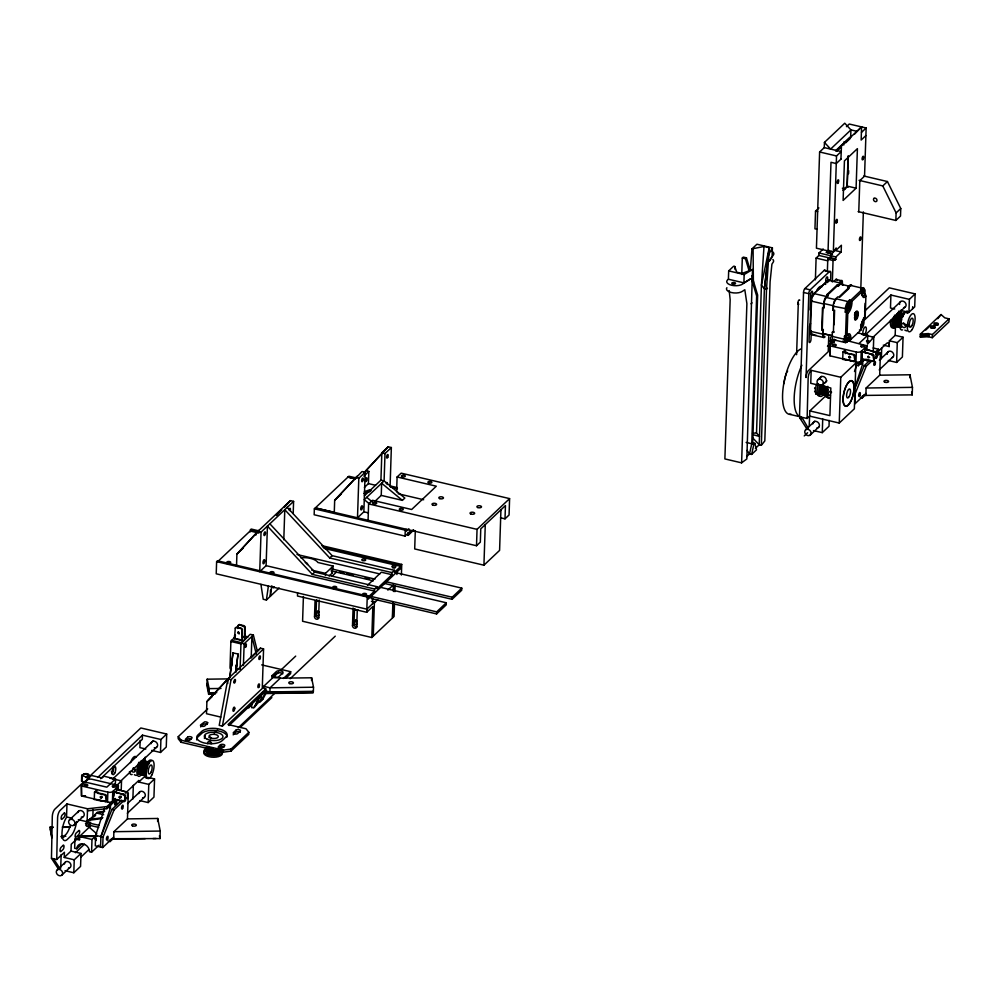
<?xml version="1.0" encoding="UTF-8"?>
<svg xmlns="http://www.w3.org/2000/svg" width="999" height="999" viewBox="0 0 999 999"><rect width="100%" height="100%" fill="white"/><g stroke="black" fill="none" stroke-linecap="round" stroke-linejoin="round"><path stroke-width="1.5" d="M139.398 763.835A2.872 1.036 -76.8 0 1 139.385 763.473L147.215 765.321A2.872 1.036 -76.8 0 0 147.228 765.671M902.309 317.145L896.041 315.047M220.117 751.835L220.192 751.535A3.022 1.361 1.9 0 0 219.618 751.423M824.737 336.213A4.658 1.686 -76.8 0 1 823.176 333.691L823.313 329.533L821.765 329.745L823.313 329.533M206.468 751.523A3.247 1.461 1.9 0 1 206.056 751.435L206.081 751.161A2.547 1.149 1.9 0 1 206.768 751.073L207.18 750.798M844.48 336.114L844.367 339.897A5.832 2.11 -76.8 0 0 846.328 342.395L849.2 339.947L848.151 339.71L848.064 340.784L849.113 341.034L850.711 339.735A7.967 2.885 -76.8 0 0 847.077 335.102L847.801 313.261A7.967 2.885 -76.8 0 0 851.997 301.236L862.262 291.521L861.812 289.735L860.751 289.485L862.487 287.887A5.832 2.11 -76.8 0 1 864.447 290.372M139.635 762.911A3.072 1.111 -76.8 0 1 139.823 763.074L140.21 762.512M144.718 771.715L138.174 769.605L145.991 771.44M729.208 290.572L730.157 299.762L724.887 458.928L741.608 462.849L746.84 458.953L752.509 269.518L741.957 273.439L736.738 272.215L734.777 266.483L733.628 266.221L728.683 270.891L728.396 279.221L727.135 280.419A8.591 3.859 1.9 0 0 731.668 285.264A8.591 3.859 1.9 0 0 742.619 284.053L750.886 278.659L743.893 282.854L728.396 279.221M826.573 391.945L820.042 390.447L820.117 389.81M828.121 389.785C817.219 385.901 817.607 389.523 828.034 390.384M847.701 302.872A4.658 1.686 -76.8 0 1 847.964 302.597L849.462 300.175L851.997 301.236M860.851 327.684L861.138 328.371M895.141 325.137L895.141 325.324A2.735 0.999 -76.8 0 0 895.191 325.799L895.516 325.324M71.004 851.073L81.006 853.421L74.251 859.802L64.248 857.454L71.004 851.073L71.229 844.28L90.385 826.185M81.818 780.556L81.98 775.599L83.541 774.337A2.772 1.249 1.9 0 1 87.8 773.938A2.772 1.249 1.9 0 1 87.775 775.923L85.926 777.347L87.775 775.923M265.447 689.198L227.997 724.537L245.991 728.758L248.826 732.304L248.751 734.34L231.019 751.111L223.289 752.185L181.019 742.257L178.184 738.698L178.247 736.65L207.692 708.853M263.574 648.9L262.275 688.448L222.377 726.123L219.206 725.386L227.872 678.908L260.427 648.164L263.574 648.9L231.044 679.645L222.377 726.123M293.194 513.548L293.594 501.373L290.434 500.636L257.879 531.381L236.913 554.033L236.513 566.196M261.701 664.884L290.672 671.69L290.609 673.638L285.789 678.234M371.441 598.551L371.528 595.953M390.109 485.564L391.358 447.54L388.199 446.79L381.843 452.809L380.931 480.169L364.41 495.779M287.225 507.392L269.867 523.813L314.772 572.077L377.06 586.7L376.998 588.773L391.92 574.687L391.983 572.602L394.43 570.292L332.155 555.669L287.225 507.392L293.594 501.373M821.765 329.745L822.489 307.904L824.038 307.68L824.212 302.959A4.658 1.686 -76.8 0 1 826.011 297.789L828.221 295.667L828.258 294.618L827.197 294.368L827.16 295.417L828.221 295.667M53.084 826.947L49.95 827.509L53.072 827.472M50.262 829.083L51.798 837.999L51.848 836.438M60.702 868.168L61.151 854.532M64.248 857.454L64.423 852.247L56.743 859.502L51.461 858.266L52.298 816.433A5.619 2.035 -76.8 0 1 54.833 809.19L84.253 781.405M115.459 798.538L106.968 806.568L87.537 808.778L66.983 803.945L66.546 816.92L72.427 818.306M65.047 870.703L73.814 872.764L74.251 859.802M74.937 839.984L74.663 848.251L76.773 848.75A6.993 5.707 46.6 0 1 83.329 843.993A6.993 5.707 46.6 0 1 89.46 851.722L91.571 852.222L99.063 845.154M74.937 839.397L79.57 839.684L79.67 836.563L91.995 839.46L95.292 836.338L95.192 839.46L96.266 838.448L96.191 840.534M118.469 790.234L118.157 785.414L92.17 779.295A3.696 1.661 1.9 0 0 87.25 779.982L81.406 785.476L81.531 795.953L107.53 802.072A3.696 1.661 1.9 0 0 112.437 801.398L115.36 798.651M83.541 774.337L81.706 775.349L81.518 781.118L85.752 782.716M81.531 795.953L81.406 785.476M81.006 853.421L80.569 866.395L73.814 872.764M78.297 819.679L87.113 821.752L87.537 808.778M96.816 833.828L88.686 826.747L90.659 822.277M94.555 816.583L94.618 814.909L95.667 815.159L88.899 820.304L88.811 823.014L99.163 825.324M91.571 852.222L91.995 839.46M93.082 809.565L92.857 816.458L87.113 821.752M98.239 792.944L105.794 794.717L106.606 795.741L106.443 800.699L105.395 795.092L97.852 793.306L98.264 792.532L95.742 791.932L96.915 790.833L96.079 790.634L94.518 792.107L94.268 799.537L105.569 801.323L97.627 800.324M104.645 808.029L95.629 835.364L95.28 845.816L102.685 847.552L113.711 837.137M97.852 793.306L98.264 792.532M100.574 847.052L100.911 836.613L110.402 807.829L110.564 803.208M102.685 847.552L103.034 837.1L114.061 809.889L128.197 796.553M87.475 810.863L106.893 808.641L106.968 806.568M107.53 802.072L107.855 792.17L81.856 786.051M108.042 841.033L110.152 841.533L110.227 839.447M112.437 801.398L112.762 791.483L118.606 785.988M116.995 799.849L113.262 799.425L113.886 791.62L124.388 794.967L125.424 800.586L125.587 795.629L124.775 794.605L117.233 792.831M113.749 796.078L113.886 791.62M113.636 839.21L113.886 831.705L127.46 818.893L157.717 818.468L160.227 831.056L159.977 838.573L111.526 838.723M115.285 786.375L115.522 778.945L103.896 776.211L102.048 777.959L91.483 775.474L84.628 781.955L106.831 787.162L115.522 778.945M116.134 792.394L116.621 789.06L127.11 792.407L128.147 798.014L127.285 798.638M116.608 800.211L117.008 799.437M116.846 793.194L117.245 792.419M116.633 802.971L116.696 800.886L114.735 802.734L114.673 804.819L116.633 802.971L113.986 802.347M117.195 786.013L117.22 784.964L121.516 780.906L109.89 778.184M119.568 790.621L119.967 789.847M121.216 790.159L121.516 780.906M127.46 818.893L128.322 793.056L127.51 792.032L119.955 790.259M132.879 798.975L133.342 785.289M148.839 777.597L154.558 778.933L148.776 784.39L138.774 782.042L138.824 780.444L125.312 793.206M140.16 740.296L139.91 747.627L145.792 749.013M88.774 777.135L140.834 727.971L166.696 734.04L160.914 739.497L142.457 735.164L142.32 739.322L100.624 778.696M145.042 761.625L145.192 757.142M139.835 800.599L148.177 802.559L148.776 784.39M154.558 778.933L153.946 797.102L148.177 802.559M157.617 821.478L157.717 818.468M151.673 750.386L160.489 752.459L160.914 739.497M166.696 734.04L166.259 747.015L160.489 752.459M181.019 742.257L181.081 740.197L178.247 736.65M228.147 678.895L207.218 679.183L206.993 685.938L208.666 694.33L214.86 694.243M231.044 679.645L227.872 678.908L206.905 701.56L206.493 713.723L220.829 717.095M206.081 751.448L206.194 748.076M207.255 752.459A2.622 1.174 1.9 0 1 206.531 752.422L206.481 747.539M206.531 752.434L206.681 747.814M208.666 694.33L208.841 692.782M206.818 751.997L207.23 747.002M215.172 693.219L208.941 693.306L209.103 688.623L207.218 679.183M207.817 747.165L207.617 753.321L207.405 748.463M207.455 752.447L207.605 747.826M207.854 751.236L208.004 748.101M207.917 753.296A2.16 0.974 1.9 0 0 208.454 753.221L208.691 747.052M208.816 747.052L209.253 754.033A2.822 1.274 1.9 0 0 209.69 753.92M208.941 753.546L209.253 747.252M209.253 754.033L209.403 749.412M210.127 749.188L209.952 753.82L210.652 753.933M210.065 753.795L210.252 749.163M321.915 545.654L401.735 564.398L400.861 565.234L400.761 568.356L368.007 599.275L368.107 596.153L217.507 560.789L216.621 561.625L216.221 573.801L366.82 609.165L374.413 601.997L371.403 601.286M211.463 748.338L211.264 754.507L210.864 748.239M211.776 754.17L211.988 748.014M212.088 747.976L212.512 754.208L212.687 748.039M212.762 748.089L212.587 754.345A2.547 1.149 1.9 0 0 212.787 754.62L213.449 754.67A3.234 1.449 1.9 0 0 213.649 754.457M212.824 754.657L213.024 748.501M213.449 754.67L213.611 750.049M213.711 754.282L213.873 749.662M213.936 749.612L213.786 754.233L214.498 754.245A2.035 0.912 1.9 0 0 214.748 754.457M214.535 754.282L214.548 749.587M215.172 749.987L215.022 754.607L215.772 749.912M215.622 754.495A2.56 1.149 1.9 0 0 215.634 754.158L215.784 749.437M216.333 749.325L216.333 753.995L216.446 749.35M217.77 750.374L217.033 754.245L217.183 749.625M217.969 753.508L217.894 750.374M218.769 750.536L218.656 753.621L219.131 750.311M219.293 749.188L219.393 746.103M219.468 747.289L219.405 751.91A1.986 0.899 1.9 0 0 219.817 751.885M219.755 752.784L220.155 746.353M220.192 751.822L220.404 745.379M223.289 752.185L223.364 750.124L181.081 740.197M227.722 683.478L227.872 678.908M235.19 636.625L230.881 641.483L230.032 667.082A3.696 1.349 -76.8 0 0 231.481 668.918M242.045 640.534L242.545 636.863L242.045 640.534L234.503 638.748L234.603 635.451L235.414 635.177L234.603 635.451M231.019 751.111L231.094 749.05L248.826 732.304M245.267 634.29C243.731 634.178 246.441 635.014 245.167 637.599L241.733 637.125L242.37 629.333L241.558 628.309L236.526 627.122L235.277 628.121L234.503 638.748M237.899 628.521L238.386 625.187M240.085 669.455L240.971 643.031L250.212 634.303L253.371 635.039L257.355 651.148M241.733 637.125L241.983 629.695L241.171 628.671L236.139 627.484L235.277 628.121M243.419 665.409L244.143 643.768L253.371 635.039M244.468 634.565L244.705 627.122L239.261 624.55L244.293 625.736L245.092 626.76L244.855 634.19M244.767 637.961L244.88 634.665M250.187 531.943L251.136 529.033L258.666 530.806M251.186 658.091L251.91 636.438L256.243 653.995M251.373 704.545L249.026 707.767L246.878 707.804M251.86 703.059L251.698 707.729L253.846 707.704L259.59 701.273L257.892 700.873M377.06 586.7L374.613 589.01L312.325 574.388L267.42 526.111L261.051 532.117L259.728 571.665L266.096 565.659L267.42 526.111L269.867 523.813M257.867 701.922L259.553 702.309L259.59 701.273M261.551 694.392L261.338 700.624L265.397 692.931M278.721 672.14L263.711 686.325L263.649 688.199L265.959 688.736L265.884 690.971L269.917 691.92L270.055 687.824L280.269 678.171L311.626 677.784L313.511 687.225L313.349 691.832L263.486 692.532M270.517 590.134L270.317 596.316L271.828 585.764M283.791 539.797L284.79 509.702L329.707 557.979L391.983 572.602M297.602 592.907L297.49 596.028L366.72 612.287L372.839 606.505L371.815 637.512L302.585 621.253L303.409 596.453M356.443 478.009L348.863 476.236L314.36 508.828L314.161 514.76L405.045 536.101L410.826 530.644M311.538 680.506L311.626 677.784M319.193 599.987L318.606 617.682A2.248 1.836 46.6 0 1 316.496 619.205A2.248 1.836 46.6 0 1 314.523 616.72L315.06 600.511M262.787 693.581L313.074 692.869L313.249 691.308M314.523 616.72L315.996 615.334L316.483 600.599M325.412 575.436L325.474 573.364L333.179 566.083L317.894 562.487L317.108 561.538A13.986 6.281 1.9 0 0 300.749 557.767M331.993 573.251L333.179 566.083M332.168 571.078L332.093 573.151L329.121 575.961M365.184 472.265L358.816 478.284L357.492 517.819L363.861 511.813L365.184 472.265L362.013 471.528L334.677 500.199L334.278 512.362L315.334 507.904L476.511 545.741L480.332 542.145L480.769 528.871L505.444 505.569L505.007 518.843L500.487 517.782M357.267 610.414L356.73 626.635A2.335 1.898 46.6 0 1 354.545 628.209A2.335 1.898 46.6 0 1 352.497 625.636L353.084 607.954M352.497 625.636L353.971 624.25L354.458 609.515M364.41 487.4L368.419 483.603L368.831 471.441L365.859 470.741L363.873 472.627M368.069 520.292L368.606 503.896L372.427 500.287L411.65 509.502L436.313 486.201L397.103 476.985L396.603 491.895M369.555 491.908L369.63 489.86L368.731 490.159A59.64 26.698 1.8 0 0 364.323 491.808M366.72 612.287L367.232 596.99L368.107 596.153M372.602 603.708L372.777 598.551M368.169 597.102L374.538 591.096L374.613 589.01M373.276 636.126L374.413 601.997M374.837 501.436L381.243 495.392L381.643 483.229L402.385 500.362L404.832 498.051L384.091 480.919L380.931 480.169M391.358 447.54L385.002 453.546L384.091 480.919L364.273 499.637L370.03 504.395M392.869 602.959L392.37 618.094L371.815 637.512M393.281 590.846L393.481 584.802L387.862 590.097M393.131 602.347L392.619 617.857L394.081 616.47L394.493 604.07M393.494 591.495L393.693 585.289M394.43 570.292L394.368 572.377L400.724 566.358L323.913 548.339M394.905 591.67L395.117 585.464M396.903 574.512L396.99 571.903M400.661 568.443L400.724 566.358M401.386 575.049L401.735 564.398M405.045 536.101L405.244 530.169L406.131 529.333L406.056 531.418L408.891 528.746M413.186 529.895L408.042 535.377L408.141 532.554M415.297 530.906L414.697 548.938L483.928 565.197L499.587 550.399L500.936 509.827M371.378 598.626L436.6 613.935L436.675 611.863L446.291 602.772L379.682 587.137M446.291 602.772L446.228 604.857L436.6 613.935M383.991 583.316L452.097 599.3L452.172 597.227L461.788 588.136L395.055 572.477M461.788 588.136L461.713 590.222L452.097 599.3M476.511 545.741L477.047 529.358L509.602 498.613L401.161 473.151L397.103 476.985M483.928 565.197L485.277 524.612M509.602 498.613L509.065 514.997L505.007 518.843M741.758 274.45L742.307 258.029L743.281 257.105L746.453 257.842L750.037 269.755M743.893 282.854L744.168 274.538L752.509 269.518M741.608 462.849L746.89 303.684L744.817 289.747L742.382 291.333A8.591 3.859 1.9 0 1 731.43 292.545A8.591 3.859 1.9 0 1 726.897 287.7M746.64 456.643L749.525 453.921L751.76 443.743L756.655 295.991L751.735 279.62M751.76 443.743L752.734 442.819L757.642 295.067L751.822 275.712M752.634 434.615L759.49 436.438L756.518 432.954L761.425 285.214L763.998 246.466L769.218 247.69L768.481 255.394M767.494 288.261L766.508 289.186L764.397 288.686L761.425 285.214L769.218 247.69L764.397 288.686L759.215 444.755L755.381 448.389M752.796 438.024L759.215 444.755L761.338 445.254L766.508 289.186L768.918 254.021L772.402 247.864L756.917 244.231L751.96 248.913L750.349 269.842M772.402 247.864L772.127 256.194L769.205 261.351L773.401 254.995A8.591 3.859 1.9 0 0 772.09 251.398M796.59 354.707L798.288 303.546M830.631 279.495L830.831 273.301A3.459 1.249 -76.8 0 0 829.482 271.591L824.2 270.354L804.882 288.599A2.985 1.086 -76.8 0 0 803.533 292.457L799.562 414.26L799.912 418.131L806.992 429.058M829.482 271.591L810.164 289.835A2.985 1.086 -76.8 0 0 808.815 293.694L806.043 377.547A5.619 2.035 -76.8 0 1 807.954 371.054L828.233 351.723L828.733 336.501M811.5 333.117A4.658 1.686 -76.8 0 1 809.939 330.594L810.938 300.424A4.658 1.686 -76.8 0 1 813.036 294.405L827.209 280.994A4.658 1.686 -76.8 0 1 828.708 281.156M842.744 285.289A5.832 2.11 -76.8 0 0 840.471 283.054L828.296 280.207L814.123 293.619A5.832 2.11 -76.8 0 0 811.513 301.099L810.501 331.343A5.832 2.11 -76.8 0 0 812.761 334.215M811.188 333.529L811.001 339.36A2.335 0.849 -76.8 0 1 809.952 342.357A2.335 0.849 -76.8 0 1 809.04 341.208L809.527 326.636A2.335 0.849 -76.8 0 1 810.576 323.639M812.412 296.903L812.549 292.532A2.335 0.849 -76.8 0 0 811.638 291.383A2.335 0.849 -76.8 0 0 810.589 294.38L810.127 309.453A2.335 0.849 -76.8 0 0 810.763 310.277M818.905 207.929L815.534 211.114L814.947 228.808L817.057 229.295M809.202 426.511L809.827 410.901L824.937 396.64L829.232 397.652M854.57 388.599L862.636 364.136L862.799 359.515L858.403 363.611L855.868 363.012L840.771 377.272L811.176 370.329L810.751 383.304L830.831 388.012L829.907 415.621L809.827 410.901M815.384 279.807L816.108 258.079L818.893 255.444L818.98 252.972L823.201 248.988M856.967 131.319L850.923 129.895L844.754 123.214L824.45 142.395L824.275 147.602L819.617 151.985L816.433 248.189L833.341 252.16L836.175 247.964L836.101 250.237L841.395 245.242L841.17 251.96L835.876 256.943L835.788 259.415L834.814 260.339L834.864 258.778L829.595 257.53L827.784 259.24L827.359 271.666M822.252 329.283L822.976 307.442L824.038 307.68M824.949 337.05A5.832 2.11 -76.8 0 1 822.676 334.153L822.826 329.995M823.551 308.142L823.688 303.983A5.832 2.11 -76.8 0 1 826.298 296.466L828.258 294.618M825.624 284.428L825.773 280.057A2.335 0.849 -76.8 0 1 826.822 277.048A2.335 0.849 -76.8 0 1 827.721 278.209L827.584 282.567M828.059 250.924L830.993 162.3L836.275 163.561L841.021 159.053M813.498 430.581L822.264 432.642L822.726 418.956M829.532 259.091L829.595 257.53M831.18 250.924L828.958 253.009L832.554 253.858L830.594 255.707L830.519 258.167L818.893 255.444M835.713 339.847L829.869 345.354L829.982 355.819L855.981 361.938A3.696 1.661 1.9 0 0 860.888 361.263L862.836 359.428M829.982 355.819L829.869 345.354M830.294 343.406L830.506 337.262M832.342 281.98L833.054 260.489L834.864 258.778M833.341 252.16L836.525 155.956L841.183 151.573L824.275 147.602M829.22 420.417L829.02 426.261L822.264 432.642M834.465 339.273A5.832 2.11 -76.8 0 1 832.192 336.388L832.342 332.23L833.878 332.018L832.342 332.23M834.128 324.725L834.602 310.165L833.066 310.377L833.203 306.218A5.832 2.11 -76.8 0 1 835.813 298.701L837.774 296.853L838.823 297.103L849.088 287.387L848.039 287.138L848.001 288.174L849.063 288.424L839.822 297.165M833.391 332.48L834.115 310.627M840.933 159.166L841.458 145.866L861.588 126.861L861.15 140.06L865.896 135.577M827.16 295.417L837.424 285.702L837.462 284.665L838.523 284.902L840.471 283.054M837.424 285.702L838.486 285.951L838.523 284.902M843.805 145.005L843.905 141.908M842.307 284.865L842.394 282.13A2.972 1.086 -76.8 0 0 841.233 280.657L835.951 279.408L833.903 281.343M843.868 190.035L847.065 187.013L848.064 156.88M808.316 428.334L801.847 417.257L807.13 418.494L809.665 416.108L839.247 423.052L840.771 377.272M842.881 190.185L847.214 186.101L848.226 155.694M848.576 173.701L848.675 170.679M845.266 353.683L845.366 350.711L844.53 350.512L842.969 351.973L842.719 359.403L852.509 360.839M850.673 137.675L850.923 129.895L830.619 149.088L824.45 142.395M849.2 339.947L847.739 341.346A4.658 1.686 -76.8 0 1 845.916 339.023L846.028 335.901M847.976 301.573L847.676 301.898A5.832 2.11 -76.8 0 0 845.416 308.366L845.279 312.188L846.815 311.975L846.927 308.853A4.658 1.686 -76.8 0 1 849.013 302.847L850.486 301.461L849.462 300.175L850.486 301.461M846.078 360.202L846.478 359.415M846.303 353.184L854.245 354.583L855.057 355.607L854.894 360.564L853.858 354.957L846.303 353.184L846.715 352.397L844.192 351.81L845.366 350.711M856.093 188.187L857.404 148.651L844.43 160.901L843.119 200.437L856.093 188.187L847.214 186.101M858.765 211.863L859.802 180.632L864.547 176.149L866.145 127.984L849.237 124.026L846.453 126.661M855.868 363.012L854.357 408.791L839.247 423.052M855.981 361.938L856.305 352.035L830.306 345.916M855.806 365.097L858.341 365.684L858.403 363.611M860.826 288.199L863.361 211.888M860.888 361.263L861.213 351.361L867.057 345.854L847.214 340.684M871.503 360.726L861.712 359.29L862.349 351.498L872.839 354.845L873.875 360.452L874.038 355.494L873.226 354.47L865.683 352.697M862.349 351.498L861.712 359.29M864.909 294.867L865.009 291.745A4.658 1.686 -76.8 0 0 863.186 289.435L861.725 290.821M864.647 316.933L865.097 303.346M860.276 397.34L862.387 397.839L862.462 395.754M844.48 336.226L845.529 336.476L846.578 335.252A6.806 2.473 -76.8 0 1 849.3 338.723L849.113 341.034L860.976 330.02A7.967 2.885 -76.8 0 1 865.159 317.994L865.896 296.141L865.396 294.293L864.335 294.043M864.585 352.26L865.072 348.926L875.561 352.272L876.61 357.879L876.772 352.934L875.961 351.91L868.406 350.125M865.059 360.077L865.471 359.303M865.296 353.059L865.696 352.285M866.92 350.1L867.057 345.854M866.907 361.114L866.97 359.041M857.592 332.854L867.756 335.252L867.469 344.168L873.75 337.212L862.125 334.49M862.387 397.839L864.822 395.417L912.212 394.88L912.462 387.362L909.952 374.775L879.694 375.199L866.121 388.012L865.871 395.517L863.76 395.03M868.019 350.499L868.431 349.712M873.238 352.635L873.75 337.212M878.271 353.871L878.421 349.238L873.138 347.989M879.694 375.199L880.431 352.847L878.321 352.36L876.148 354.408M881.33 358.841L881.705 347.602M883.278 345.142L889.197 346.541L889.385 340.809L895.166 335.352L895.416 327.897M864.547 311.201L889.285 287.837L915.146 293.906L909.365 299.363L890.908 295.03L890.484 308.004L894.742 309.003M858.104 211.588L895.853 220.454L896.103 212.924L882.791 185.926L859.065 180.357M863.71 175.974L887.437 181.543L900.761 208.529L900.511 216.059L895.853 220.454M888.286 360.477L896.627 362.437L897.277 342.657L903.059 337.212L895.166 335.352M903.059 337.212L902.397 356.98L896.627 362.437M909.365 299.363L908.94 312.337L900.424 310.339M909.852 377.784L909.952 374.775M912.611 308.753L912.686 306.681M915.146 293.906L914.709 306.88L908.178 312.949M920.254 336.226L920.216 337.275L928.071 336.7L932.304 337.687L948.95 321.965L949.05 318.843L944.817 317.857L941.058 314.548L920.329 334.153L920.291 335.189L928.146 334.615L929.195 334.865L929.17 335.901L920.254 336.226L922.439 334.166M928.071 336.7L928.108 335.652M928.146 334.615L928.183 333.579L920.329 334.153M932.304 337.687L932.404 334.565L949.05 318.843M941.058 314.548L937.749 318.681M827.209 280.994L828.271 281.243L828.321 280.195A5.832 2.11 -76.8 0 1 829.982 280.095M847.739 341.346L846.677 341.096L846.628 342.145L842.582 341.183M862.137 289.186L862.187 288.137L849.987 285.289L848.039 287.138M139.261 764.735L145.966 765.659M204.42 738.473L204.608 737.274A2.348 0.687 -79.3 0 1 205.182 735.988L205.332 735.863M860.663 290.572L860.751 289.485M861.625 292.058L861.812 289.735L850.461 300.474L850.499 302.572A6.806 2.473 -76.8 0 1 847.364 311.588L845.279 312.075L846.815 311.975M892.956 321.466L900.798 322.689M854.807 314.21L854.657 315.547L855.169 314.573M854.844 315.934L854.944 315.234M855.806 314.772L855.706 315.472A2.335 0.849 -76.8 0 0 855.644 313.124M265.434 533.441L265.484 532.979A1.861 0.674 -76.8 0 0 264.747 532.055L264.548 532.305A1.861 0.674 -76.8 0 0 263.911 534.453L263.923 534.865A1.861 0.674 -76.8 0 0 264.648 535.377L264.835 535.139A1.861 0.674 -76.8 0 0 265.447 533.429M363.199 479.595L363.249 479.133A1.861 0.674 -76.8 0 0 362.525 478.209L362.312 478.459A1.861 0.674 -76.8 0 0 361.675 480.619L361.688 481.031A1.861 0.674 -76.8 0 0 362.412 481.543L362.612 481.293A1.861 0.674 -76.8 0 0 363.211 479.595M139.435 764.247L145.954 765.783M764.397 288.686L769.218 247.69M229.733 677.185L233.042 652.809L229.92 677.11M235.539 672.302L238.062 653.995L235.727 672.215M260.914 584.378L263.224 599.263L266.396 600.012L268.369 586.201M820.104 390.297L826.623 391.833M893.106 322.415L901.086 323.963L893.293 321.453M210.777 738.823L210.352 736.987L209.016 737.737M209.802 740.634L210.989 743.743M146.653 767.819C136.376 764.21 135.677 766.745 146.491 768.406M894.38 325.337L897.015 325.649M237.774 632.454C240.909 636.813 237.949 629.882 238.149 632.617M901.235 325.449L893.243 323.152M905.731 326.024L905.631 326.536A2.335 1.686 37.5 0 1 903.67 327.485A2.335 1.686 37.5 0 1 901.548 325.587L901.498 325.025A2.348 1.998 52.6 0 1 902.222 323.639L902.684 323.414A2.198 2.023 79.9 0 1 904.807 323.913L905.219 324.35A2.348 1.998 52.6 0 1 905.756 326.024M138.349 767.756L138.312 767.744A2.547 0.924 -76.8 0 1 138.124 767.532L138.237 766.882A3.234 1.174 -76.8 0 1 138.449 766.695M820.241 387.874L820.204 387.862A2.547 0.924 -76.8 0 1 820.029 387.649L820.129 387A3.234 1.174 -76.8 0 1 820.354 386.813M901.185 322.19L893.343 320.379L893.481 319.593A2.547 0.924 -76.8 0 1 893.231 319.368L893.343 318.706A3.234 1.174 -76.8 0 1 893.556 318.531M147.977 762.15L141.471 760.614A3.022 1.099 -76.8 0 1 141.508 761.013L141.833 761.163A1.986 0.724 -76.8 0 1 141.958 760.763M830.356 390.934L830.943 392.969M751.635 454.42L753.87 444.243L754.844 443.319L756.53 449.787L751.635 454.42L749.525 453.921L747.065 450.424M894.817 325.212L894.779 325.362A2.547 0.924 -76.8 0 1 894.555 326.024L894.33 326.011A3.309 1.199 -76.8 0 1 894.342 325.612M820.591 386.625L827.247 387.624L820.716 385.989A2.035 0.737 -76.8 0 1 820.604 385.739M893.818 324.65L893.755 324.837A2.622 0.949 -76.8 0 0 893.618 325.549L893.83 325.686M138.711 772.826L138.686 772.914A2.622 0.949 -76.8 0 0 138.511 773.726L145.966 775.724M854.507 371.528L856.405 365.771M139.148 764.772A2.56 0.924 -76.8 0 0 138.873 764.772L138.649 765.359L146.466 767.195M820.741 384.89L827.06 387M894.18 316.583A2.56 0.924 -76.8 0 0 893.968 316.596L893.743 317.183L901.573 319.018M247.964 636.863A3.696 1.349 -76.8 0 0 247.203 637.162L240.934 643.856L230.881 641.483M145.667 773.351L137.812 771.016A2.822 1.024 -76.8 0 1 137.999 770.591L138.199 770.217M820.067 390.422L819.892 390.696A2.822 1.024 -76.8 0 0 819.704 391.121L826.76 393.294M820.866 393.481L820.966 393.256A6.106 2.223 -76.8 0 0 821.428 393.369M100.911 836.613L111.95 809.402L121.741 800.162M854.894 388.611L864.185 365.696L869.617 360.564M871.727 361.064L866.295 366.196L855.269 393.406L854.919 403.858L865.946 393.444M854.894 314.922L855.107 314.26M138.936 773.451L139.248 773.713A3.309 1.199 -76.8 0 0 139.223 774.188L145.742 775.724M821.653 393.394L821.578 393.643A2.547 0.924 -76.8 0 1 821.353 394.305L821.116 394.305A3.309 1.199 -76.8 0 1 821.141 393.893M893.406 320.292L901.235 322.09M893.418 323.601L893.406 323.651A2.16 0.787 -76.8 0 0 893.218 324.163M868.218 356.206L868.481 357.405L869.642 357.367M870.466 354.183L871.702 353.971L871.977 355.169M820.341 392.719L820.554 393.131A2.622 0.949 -76.8 0 0 820.416 393.831L827.11 395.567M897.589 325.162L900.199 325.774L893.506 324.5M253.846 707.704L260.589 694.879M254.82 706.78L260.901 695.242M259.553 702.309L262.887 699.163L266.258 692.744M138.187 768.606L138.386 767.806L144.917 769.367M820.379 392.644L820.404 392.607A6.106 2.223 -76.8 0 1 820.828 385.739M893.143 322.327L893.181 322.265A2.822 1.024 -76.8 0 0 892.906 322.839L900.761 325.174M215.609 754.133L216.246 753.958A6.106 2.747 1.9 0 1 207.879 752.722M138.124 770.366L145.979 772.14M148.851 763.536L140.272 761.837L148.514 763.873M934.752 328.234L934.902 328.047A1.986 0.887 1.9 0 0 933.603 326.985A1.986 0.887 1.9 0 0 931.193 327.372L931.018 327.585A1.986 0.887 1.9 0 0 931.318 328.271M138.199 771.253L143.481 772.452M855.119 314.448L855.756 314.023L855.469 316.134A2.335 0.849 -76.8 0 1 854.582 317.507A2.335 0.849 -76.8 0 0 856.131 316.009A2.335 0.849 -76.8 0 0 856.043 313.137A2.335 0.849 -76.8 0 0 854.62 315.135M865.396 294.293L864.347 295.517A6.806 2.473 -76.8 0 1 861.613 293.007M238.286 552.734L259.253 530.094M276.486 515.521L281.73 509.865M284.877 506.468L289.061 501.935M284.141 507.43L290.434 500.636M336.051 498.901L357.018 476.248M386.838 448.089L365.859 470.741L388.199 446.79M206.905 701.56L229.246 677.622M251.711 657.392L260.427 648.164M827.746 394.58L820.067 393.069M900.948 326.286L893.281 324.787M820.042 391.433L826.735 393.431M836.275 151.224L841.458 145.866M854.332 134.365L861.588 126.861M844.38 339.273L845.916 339.023M849.362 356.181L849.325 357.355L850.649 357.492M61.926 838.273L66.246 834.078A13.399 4.87 -76.8 0 0 70.13 825.961M827.197 294.368L837.462 284.665M838.486 285.951L840.696 283.891A4.658 1.686 -76.8 0 1 841.945 284.265M848.001 288.174L849.924 286.351L840.409 284.128M833.066 310.377L833.678 305.819L824.163 303.596M811.176 370.329L810.676 370.804A5.619 2.035 -76.8 0 0 808.154 378.047L807.13 418.494M860.451 329.32L861.912 327.934A4.658 1.686 -76.8 0 0 864.01 321.915L863.536 318.082M217.57 561.738L250.125 531.006L258.866 533.066M236.913 554.033L243.281 548.026M334.677 500.199L341.046 494.18M363.836 476.148L368.831 471.441M266.396 600.012L279.121 587.986M66.983 803.945L60.115 810.426A5.619 2.035 -76.8 0 0 57.592 817.669L56.743 859.502M312.325 574.388L314.772 572.077M329.707 557.979L332.155 555.669M97.715 777.409L142.457 735.164M69.593 819.754L78.659 811.188M112.65 779.095L153.434 740.584M331.843 576.411L336.363 572.152M73.938 825.224A3.496 2.847 46.6 0 0 72.69 819.667A3.496 2.847 46.6 0 0 68.681 822.577A3.496 2.847 46.6 0 0 73.938 825.224L83.004 816.658M120.38 781.355L156.631 747.115M208.267 700.262L212.263 696.49M94.618 814.909L97.502 812.187L104.695 811.225M106.893 808.641L116.458 799.612M88.686 826.747L89.673 825.823M138.774 782.042L144.543 776.585M200.612 726.897L203.209 724.45A2.335 1.049 1.9 0 1 207.23 724.4M185.527 741.146L187.55 739.248A2.335 1.049 1.9 0 1 191.146 738.973M408.042 535.377L413.711 530.019M76.773 848.75L82.13 843.693M57.28 869.854L65.21 862.362M75.412 852.734L84.478 844.167M127.522 803.521L139.985 791.745M367.482 585.289L381.343 572.215L391.92 574.687M61.626 875.311A3.496 2.847 46.6 0 0 60.377 869.754A3.496 2.847 46.6 0 0 56.369 872.676A3.496 2.847 46.6 0 0 61.626 875.311L69.555 867.831M80.882 857.13L88.811 849.637M127.335 813.261L144.318 797.214M214.186 733.079L217.582 729.882M280.981 670.004L295.704 656.106M835.564 150.762L849.974 137.15M836.687 151.311L841.158 147.09M845.629 142.857L850.099 138.636M229.033 725.549L265.796 690.833M110.152 841.533L112.6 839.222L145.23 838.661M861.5 132.38L866.145 127.984M238.249 727.771L275.474 692.619M290.135 678.771L335.252 636.163M240.21 727.434L271.84 697.564M218.331 748.8L220.304 746.94A2.335 1.049 1.9 0 1 224.325 746.877M374.388 602.834L377.759 599.65M742.307 258.029L745.479 258.766L746.453 257.842M751.036 303.796L752.01 302.872M882.791 185.926L887.437 181.543M828.683 250.037L826.123 252.46L832.454 253.958L830.606 255.707M827.996 252.947L829.707 251.323M896.103 212.924L900.761 208.529M839.197 282.58L841.233 280.657M827.447 346.241L833.066 340.934M864.06 320.379L890.908 295.03M818.044 379.62L821.453 376.411M865.634 334.69L900.748 301.523M859.053 343.469L867.756 335.252M822.389 385.09A3.496 2.847 46.6 0 0 821.141 379.533A3.496 2.847 46.6 0 0 817.132 382.442A3.496 2.847 46.6 0 0 822.389 385.09L826.922 380.806M872.239 338.012L905.082 306.993M761.338 445.254L764.809 440.946L770.092 281.78L771.927 264.148L773.151 262.275A8.591 3.859 1.9 0 0 772.901 259.515M904.944 312.974L907.167 310.876M858.341 365.684L864.859 359.528M875.286 352.197L878.421 349.238M877.684 351.86L886.7 343.356A6.406 2.335 -76.8 0 1 889.197 346.541M873.913 359.016L880.431 352.847M805.731 429.72L814.797 421.166M879.37 360.177L888.436 351.623M804.232 435.926L807.604 432.742M810.077 435.189A3.496 2.847 46.6 0 0 808.828 429.632A3.496 2.847 46.6 0 0 804.819 432.542A3.496 2.847 46.6 0 0 810.077 435.189L819.143 426.623M879.182 369.93L892.769 357.08M925.748 330.032L930.119 325.899M113.262 799.425L124.176 801.573L125.424 800.586M119.356 797.227L119.343 797.652M124.176 801.573L118.519 799.787M272.115 677.497L276.298 673.551A3.496 1.561 1.9 0 1 280.944 672.914L281.706 673.164A3.496 1.561 1.9 0 1 282.754 673.85M843.943 359.24L854.02 361.201M868.193 356.73C869.555 359.977 868.331 354.645 868.181 357.142M865.072 359.665L873.014 361.076M875.736 358.516L876.61 357.879M283.466 678.471L290.672 671.69M138.224 768.568L144.83 769.967M847.077 335.102L845.529 336.476L846.34 312.325L847.801 313.261M862.636 320.317A6.806 2.473 -76.8 0 1 863.561 319.193L865.159 317.994M237.999 625.549L239.261 624.55M105.182 801.697L106.443 800.699M853.633 361.563L854.894 360.564M872.626 361.451L873.875 360.452M934.39 323.339L934.652 323.164A1.986 0.887 1.9 0 1 937.224 323.027A1.986 0.887 1.9 0 1 937.999 324.176L937.724 324.363A1.986 0.887 1.9 0 1 935.151 324.5A1.986 0.887 1.9 0 1 934.377 323.351M140.085 773.975L145.554 775.024M860.976 330.02L859.402 330.057M135.502 769.517L134.952 770.666M906.58 324.7L905.481 326.124M238.486 631.855L238.137 632.916L239.273 633.478M229.308 678.521L228.109 679.083A2.772 1.011 -76.8 0 0 227.223 679.745M371.104 490.571L369.33 491.183A59.64 26.798 1.9 0 0 363.711 493.518M751.96 248.913L763.998 246.466M908.715 326.76L909.702 325.824L908.366 324.513M223.364 750.124L231.094 749.05M228.159 563.561L227.273 563.761A1.986 0.887 1.9 0 1 230.294 563.96M103.771 812.1L96.566 813.061L103.684 814.734M89.885 819.38L102.847 817.657M88.899 820.304L101.873 818.581M906.755 325.537L904.644 325.05L903.446 323.189M752.522 433.241L756.518 432.954M854.769 316.608L855.818 315.871L855.544 313.973M866.121 388.012L912.462 387.362M209.103 688.623L221.004 688.461M313.511 687.225L270.055 687.824L263.711 686.325M208.966 692.782L216.746 692.669M263.386 692.02L313.361 691.32M208.803 693.818L215.047 693.731M261.788 693.081L313.211 692.357M260.751 699.188L262.887 699.163M62.438 826.822L70.23 826.71M62.413 827.334L70.205 827.222M113.886 831.705L160.227 831.056M61.201 836.3L65.872 836.238M78.334 836.063L97.04 835.801M61.114 836.825L64.298 836.775M78.322 836.575L97.015 836.313M152.997 838.548L156.106 838.498M139.223 774.188L139.46 774.2A2.547 0.924 -76.8 0 0 139.623 773.726M842.369 188.262L845.304 188.724M906.842 330.906L905.057 330.294A2.348 0.887 4.1 0 1 904.919 330.07M136.314 775.461L134.515 774.849A2.348 0.887 4.1 0 1 134.39 774.625M355.644 477.547L358.816 478.284M257.879 531.381L261.051 532.117M847.065 187.013L848.126 187.263M815.534 211.114L817.644 211.613M833.765 250.225L841.17 251.96M818.98 252.972L835.876 256.943M831.83 258.479L835.788 259.415M816.108 258.079L827.721 260.801M898.501 312.525L903.945 313.761M897.951 312.5L903.171 313.723M897.876 312.749L903.346 313.923M897.614 312.924L904.132 314.46M899.949 313.711L902.559 314.323M826.298 296.466L814.123 293.619L814.085 294.655L813.036 294.405M835.813 298.701L847.989 301.561M899.525 313.698L902.134 314.31M898.251 313.911L903.483 315.185M897.389 313.948L902.646 315.06M896.677 313.961L903.196 315.497M826.298 297.477L835.813 299.712M847.964 302.597L849.013 302.847M897.102 314.173L902.309 315.397M896.615 314.822L903.133 316.346L896.59 314.947M896.29 315.359L902.859 316.895M894.492 315.234L902.309 317.07M894.555 315.959L901.061 317.607M893.943 316.596L901.76 318.431M893.805 317.457A2.035 0.737 -76.8 0 0 893.893 317.67L901.747 319.643M901.597 320.229L893.718 318.469L893.918 317.707M893.343 318.706L901.16 320.542M893.206 319.33L901.036 321.166M893.443 319.593L900.024 321.191M810.938 300.424L812 300.674M846.927 308.853L833.203 306.218M811.513 301.136L823.688 303.983M892.931 321.453L901.135 323.314M892.906 322.839L901.198 324.887M893.243 324.825L901.061 326.661M863.536 318.206L864.597 318.444M896.49 326.111L899.1 326.723M928.183 333.579L932.404 334.565M893.618 325.549L900.311 327.272M894.33 326.011L901.073 327.547M866.545 340.597L869.455 341.271M866.52 341.633L869.417 342.32M823.176 333.629L832.691 335.864L823.176 333.691M809.939 330.594L811.001 330.844M810.501 331.306L822.676 334.153M832.192 336.388L844.38 339.248M811.575 334.653L823.75 337.512M833.266 339.735L845.441 342.595M860.002 363.511L862.636 364.136M864.185 365.696L866.295 366.196M820.516 386.75L827.085 388.211M820.129 387L827.959 388.836M820.004 387.612L827.821 389.448M819.704 391.121L826.685 392.869M821.927 393.119L827.135 394.343M820.042 393.107L827.859 394.942M820.416 393.831L828.233 395.666M821.116 394.305L827.871 395.841M789.56 414.31L801.186 417.033A33.791 12.275 -76.8 0 1 794.168 398.726A33.791 12.275 -76.8 0 1 801.872 365.222M381.843 452.809L385.002 453.546M389.772 485.839L397.34 487.612M347.989 477.06L355.557 478.846M390.409 487.025L397.44 488.811M398.064 493.731L423.663 499.75M368.606 503.896L477.047 529.358M363.861 511.813L368.394 512.874M314.36 508.828L405.244 530.169M331.094 568.793L374.987 579.108M385.577 581.593L452.172 597.227M339.298 572.077L343.818 573.139M346.828 573.851L352.847 575.262M364.885 578.084L369.393 579.145M331.031 570.879L373.401 580.831M311.663 570.117L325.474 573.364M266.096 565.659L374.538 591.096M371.453 596.54L436.675 611.863M273.926 676.685L280.269 678.171M142.095 760.401L148.614 761.925M143.032 760.876L146.94 761.787M141.209 760.801L147.715 762.324M141.821 761.263L148.339 762.786M140.984 761.825L148.814 763.661M140.21 762.687L146.703 764.347M139.885 763.224L146.453 764.759M139.385 763.411L147.215 765.246M138.836 764.772L146.99 766.645M138.824 765.883L146.641 767.719M138.237 766.882L146.054 768.718A3.234 1.174 -76.8 0 1 146.279 768.531M138.112 767.494L145.929 769.33M145.704 770.866L137.874 769.03L145.654 771.453M137.812 771.016L145.629 772.851M138.724 772.702L145.242 774.225M145.842 774.462L138.024 772.627L145.954 774.837M138.511 773.726L145.292 775.199M114.323 784.29L117.22 784.964M107.767 807.217L110.402 807.829M111.95 809.402L114.061 809.889M88.749 825.087L98.701 827.434M95.629 835.364L103.034 837.1M74.987 838.611L79.57 839.684M819.617 151.985L836.525 155.956M827.784 259.24L833.054 260.489M804.882 288.599L810.164 289.835M728.683 270.891L744.168 274.538M803.533 292.457L808.815 293.694M889.385 340.809L897.277 342.657M864.684 349.288L868.031 350.087M861.95 351.86L865.309 352.647M842.969 351.973L846.315 352.772M863.211 359.19L865.446 359.715M799.912 418.131L802.022 418.631M752.734 442.819L754.844 443.319M746.128 442.42L753.87 444.243M347.889 477.16L355.169 478.871M368.419 483.603L375.549 485.277M381.243 495.392L402.385 500.362M250.25 529.87L259.29 531.992M322.54 546.84L400.861 565.234M296.99 554.495L379.77 573.938M216.621 561.625L367.232 596.99M243.918 636.051L247.69 636.937M244.318 636.475L247.203 637.162M242.12 636.763L245.167 637.599M236.401 638.736L242.432 640.159M231.293 640.297L241.358 642.657M240.971 643.031L244.143 643.768M232.854 652.896L238.062 653.995M235.776 668.443L238.649 669.118M116.234 789.422L119.58 790.209M113.499 791.995L116.858 792.781M94.518 792.107L97.865 792.894M219.28 752.284L219.543 752.359A3.022 1.361 1.9 0 1 219.942 752.522M768.268 253.821L768.918 254.021M135.215 770.067L133.217 768.793M829.969 340.996L834.202 342.582M81.706 775.349L85.939 776.935M86.214 777.185L89.048 778.258M85.926 777.347L88.761 778.408M366.72 497.327L372.477 502.085M53.571 858.753L59.865 868.468M51.461 858.266L58.541 869.18M138.274 771.228L138.299 771.827A2.16 0.787 -76.8 0 0 138.112 772.339M123.626 794.692L122.627 793.868L122.003 794.742M745.479 258.766L749.05 270.679M911.65 392.083L912.212 394.88M854.894 316.483L854.732 315.796M207.08 683.341L208.941 693.306M159.415 835.776L159.977 838.573M49.962 826.997L51.836 836.95M734.777 266.483L735.102 269.53M233.903 682.392L233.903 681.98A1.861 0.674 -76.8 0 1 234.54 679.832L234.74 679.582A1.861 0.674 -76.8 0 1 235.464 680.506L235.427 680.968A1.861 0.674 -76.8 0 1 234.827 682.667L234.628 682.916A1.861 0.674 -76.8 0 1 233.916 682.392M753.096 249.176L753.383 282.729M894.629 325.075A6.106 2.223 -76.8 0 1 894.043 317.457M899.412 311.75A9.328 3.384 -76.8 0 1 899.737 313.386M896.627 326.198A9.328 3.384 -76.8 0 1 892.606 327.11A9.328 3.384 -76.8 0 1 892.631 318.157M906.555 312.312A9.328 3.384 -76.8 0 1 907.154 313.349M902.596 329.87A9.328 3.384 -76.8 0 1 900.124 321.578A9.328 3.384 -76.8 0 1 905.756 311.85M894.018 327.06A9.328 3.384 -76.8 0 1 890.584 320.155M827.459 282.33A1.748 0.637 -76.8 0 1 827.647 282.093M811.962 297.377A1.748 0.637 -76.8 0 1 812.686 296.303M863.024 324.113A5.832 2.11 -76.8 0 1 862.599 325.562M862.349 326.236A5.832 2.11 -76.8 0 1 861.775 327.435M849.987 285.289A5.832 2.11 -76.8 0 1 851.672 285.177M865.896 296.141A7.967 2.885 -76.8 0 1 862.262 291.521M811.65 333.416A4.658 1.686 -76.8 0 1 811.475 333.241M828.271 281.243A4.658 1.686 -76.8 0 1 828.77 280.906M810.713 331.631A1.748 0.637 -76.8 0 1 810.676 330.519M860.614 326.136A6.806 2.473 -76.8 0 1 861.088 323.988M861.787 321.978A6.806 2.473 -76.8 0 1 862.199 321.091M863.636 289.348A4.658 1.686 -76.8 0 1 863.86 290.047M862.636 288.848A4.658 1.686 -76.8 0 1 862.874 288.798M846.677 341.096A4.658 1.686 -76.8 0 1 845.716 341.458M845.054 340.609A4.658 1.686 -76.8 0 1 844.954 340.234M844.892 339.797A4.658 1.686 -76.8 0 1 844.867 339.31M861.85 326.198A4.658 1.686 -76.8 0 1 861.613 326.661M797.939 302.472A2.335 0.849 -76.8 0 1 798.813 300.175A2.335 0.849 -76.8 0 1 799.749 300.274M798.8 304.195A2.335 0.849 -76.8 0 1 797.889 303.047M855.581 312.425A2.91 1.061 -76.8 0 1 855.993 315.185A2.91 1.061 -76.8 0 1 854.495 318.069M855.506 312.163A4.371 1.586 -76.8 0 1 857.242 311.488M857.504 312.025A4.371 1.586 -76.8 0 1 855.718 319.38M855.256 319.692A4.371 1.586 -76.8 0 1 854.819 319.717M854.644 313.948A4.371 1.586 -76.8 0 1 855.044 312.962M855.544 312.6A3.784 1.374 -76.8 0 1 857.354 314.897A3.784 1.374 -76.8 0 1 854.644 318.931M854.532 315.085A3.784 1.374 -76.8 0 1 855.156 313.299M854.707 313.486A2.335 0.849 -76.8 0 1 854.969 313.174M850.211 286.126A4.658 1.686 -76.8 0 1 850.698 285.939M834.015 303.421A4.658 1.686 -76.8 0 1 834.565 301.723M834.789 301.223A4.658 1.686 -76.8 0 1 835.526 300.025M791.096 414.235A33.791 12.275 -76.8 0 1 783.403 385.876A33.791 12.275 -76.8 0 1 800.836 348.951M784.04 383.641A12.812 4.658 -76.8 0 1 786.475 373.401M787.037 372.14A12.812 4.658 -76.8 0 1 787.649 370.979M831.605 392.195A2.198 2.023 79.9 0 0 829.47 391.695L829.02 391.933A2.348 1.998 52.6 0 0 828.296 393.319L828.346 393.868A2.335 1.686 37.5 0 0 830.469 395.779M829.382 398.164A9.328 3.384 -76.8 0 1 827.796 386.351M823.426 394.48A9.328 3.384 -76.8 0 1 819.405 395.404A9.328 3.384 -76.8 0 1 819.43 386.438M819.817 396.029A9.328 3.384 -76.8 0 1 818.518 383.753M820.004 392.457A2.16 0.787 -76.8 0 1 820.191 391.933M87.038 820.803A2.135 0.774 -76.8 0 1 86.426 823.076A2.135 0.774 -76.8 0 1 85.464 823.588M112.363 768.281A1.861 0.674 -76.8 0 1 112.512 770.516A1.861 0.674 -76.8 0 1 111.339 771.79M76.586 821.54A13.399 4.87 -76.8 0 1 71.528 835.326L67.208 839.51A13.399 4.87 -76.8 0 1 61.975 832.866L62.275 829.582A13.399 4.87 -76.8 0 1 66.533 817.357M77.76 812.612A3.609 2.947 46.6 0 1 81.281 810.664A3.609 2.947 46.6 0 1 84.266 814.522A3.609 2.947 46.6 0 1 81.256 817.132M151.086 743.718A3.609 2.947 46.6 0 1 154.458 741.258A3.609 2.947 46.6 0 1 157.63 745.254A3.609 2.947 46.6 0 1 154.246 747.714M64.423 864.023A3.609 2.947 46.6 0 1 67.52 861.513A3.609 2.947 46.6 0 1 70.941 864.997A3.609 2.947 46.6 0 1 68.444 868.106M138.786 793.593A3.609 2.947 46.6 0 1 142.095 791.345A3.609 2.947 46.6 0 1 145.317 795.017A3.609 2.947 46.6 0 1 142.557 797.901M133.804 767.944A3.496 1.274 -76.8 0 1 133.416 768.418M113.262 766.27A4.196 1.523 -76.8 0 1 113.511 769.992A4.196 1.523 -76.8 0 1 111.801 773.838M89.947 818.618A4.471 1.623 -76.8 0 1 90.135 820.366M89.823 822.602A4.471 1.623 -76.8 0 1 87.013 826.385A4.471 1.623 -76.8 0 1 87.025 820.579M88.024 819.867A4.471 1.623 -76.8 0 1 86.014 825.636M85.627 796.066A1.848 0.837 1.9 0 1 83.941 795.666M134.166 768.156A4.658 1.698 -76.8 0 1 133.167 769.655M132.168 774.45A9.328 3.384 -76.8 0 1 129.458 771.565M130.569 762.637A9.328 3.384 -76.8 0 1 136.126 756.892M148.327 777.447A9.328 3.384 -76.8 0 1 145.092 769.355A9.328 3.384 -76.8 0 1 151.573 760.626M143.631 758.653A9.328 3.384 -76.8 0 1 144.605 761.25M141.696 774.113A9.328 3.384 -76.8 0 1 137.113 774.163A9.328 3.384 -76.8 0 1 138.911 762.262M133.267 767.881A2.198 2.023 79.9 0 1 134.278 768.456L134.678 768.893A2.348 1.998 52.6 0 1 135.19 770.566L135.102 771.091A2.335 1.686 37.5 0 1 133.416 772.09A2.335 1.686 37.5 0 1 131.244 770.654M139.535 773.263A6.119 2.223 -76.8 0 1 138.986 773.026M138.574 772.402A6.119 2.223 -76.8 0 1 140.747 762.05M141.408 761.488A6.119 2.223 -76.8 0 1 142.033 761.313M138.786 765.846A2.035 0.737 -76.8 0 1 138.711 765.621M85.29 795.891A1.848 0.837 1.9 0 1 84.415 795.691M112.762 791.483A3.696 1.661 1.9 0 1 107.855 792.17M86.463 774.075A2.772 1.249 1.9 0 1 88.849 775.374A2.772 1.249 1.9 0 1 86.426 776.548M83.329 775.374A2.772 1.249 1.9 0 1 83.329 775.049M83.529 774.749A2.772 1.249 1.9 0 1 85.739 774.05M899.612 304.445A3.609 2.947 46.6 0 1 902.06 301.049A3.609 2.947 46.6 0 1 906.006 304.27A3.609 2.947 46.6 0 1 903.558 307.68M812.874 423.901A3.609 2.947 46.6 0 1 815.971 421.391A3.609 2.947 46.6 0 1 819.392 424.862A3.609 2.947 46.6 0 1 816.895 427.984M819.842 378.484A3.609 2.947 46.6 0 1 823.376 376.548A3.609 2.947 46.6 0 1 826.348 380.407A3.609 2.947 46.6 0 1 823.338 383.017M887.262 354.308A3.609 2.947 46.6 0 1 889.697 351.149A3.609 2.947 46.6 0 1 893.593 354.021A3.609 2.947 46.6 0 1 891.832 357.692M890.609 321.503A3.496 1.274 -76.8 0 1 890.321 321.291M824.2 270.354A3.459 1.249 -76.8 0 1 825.536 271.416M816.845 290.247A13.399 4.87 -76.8 0 1 822.377 286.576M816.021 335.214A13.399 4.87 -76.8 0 1 813.598 334.503M835.951 279.408A2.972 1.086 -76.8 0 1 837.1 280.319M817.781 393.594A8.154 2.96 -76.8 0 1 815.571 393.906M814.734 391.92A8.154 2.96 -76.8 0 1 814.647 391.196M814.66 388.648A8.154 2.96 -76.8 0 1 814.759 387.712M818.331 394.155A8.154 2.96 -76.8 0 1 815.696 392.145A8.154 2.96 -76.8 0 1 816.57 384.128M861.213 351.361A3.696 1.661 1.9 0 1 856.305 352.035M833.99 341.346A2.772 1.249 1.9 0 1 833.291 341.246M831.618 340.209A2.772 1.249 1.9 0 1 831.618 339.872M227.035 737.012A13.399 6.019 1.9 0 0 220.854 731.505L217.682 730.756A13.399 6.019 1.9 0 0 202.36 732.866L197.927 736.912A13.399 6.019 1.9 0 0 196.741 739.959M240.272 732.329A2.335 1.049 1.9 0 0 238.187 731.593A2.335 1.049 1.9 0 0 235.976 732.142L233.379 734.59A2.335 1.049 1.9 0 0 233.192 734.852M231.855 666.033A1.848 0.674 -76.8 0 1 232.28 663.836M236.226 667.569A1.848 0.674 -76.8 0 0 236.763 667.532L236.863 664.235A1.848 0.674 -76.8 0 0 236.301 665.234M236.039 666.62A1.848 0.674 -76.8 0 1 236.164 665.696M227.635 679.844A2.772 1.011 -76.8 0 1 228.247 679.22M221.903 750.274A9.328 4.183 1.9 0 1 211.551 755.569A9.328 4.183 1.9 0 1 205.994 748.613M222.377 752.909A9.328 4.183 1.9 0 1 211.501 757.13A9.328 4.183 1.9 0 1 204.645 751.061M219.056 752.334A6.106 2.747 1.9 0 1 217.482 753.533M207.255 752.047A6.106 2.747 1.9 0 1 207.243 750.624M211.8 743.556A2.198 1.961 10.9 0 0 211.563 743.031L211.239 742.544A2.348 1.973 39.4 0 0 209.703 741.633L209.153 741.583A2.335 1.723 58.3 0 0 207.692 743.668M221.678 745.928A9.328 4.183 1.9 0 1 220.292 746.79M216.958 754.22A2.872 1.286 1.9 0 1 216.596 754.108M217.382 753.82A3.072 1.386 1.9 0 1 217.545 754.095M219.63 750.936A1.811 0.812 1.9 0 1 219.28 751.023M318.993 617.794A2.248 1.836 46.6 0 1 315.996 615.334M357.08 626.798A2.335 1.898 46.6 0 1 353.971 624.25M274.363 586.95A3.147 1.149 -76.8 0 1 272.715 586.875M305.282 562.624A3.034 1.361 1.9 0 1 307.255 564.572M392.682 567.907A1.986 0.887 1.9 0 1 394.955 567.969M270.542 573.913A1.986 0.887 1.9 0 1 273.077 573.876M333.266 588.648A1.986 0.887 1.9 0 1 336.076 588.723M363.124 595.666A1.986 0.887 1.9 0 1 366.146 595.854M288.986 509.952A1.861 0.674 -76.8 0 1 290.147 508.379A1.861 0.674 -76.8 0 1 290.147 510.801M255.969 535.039A1.986 0.887 2 0 1 256.256 534.303M357.155 624.712A2.335 1.898 46.6 0 1 354.033 622.165A2.335 1.898 46.6 0 1 357.267 621.116M358.079 609.927A2.335 1.898 46.6 0 1 354.77 608.716M319.106 615.784A2.335 1.898 46.6 0 1 315.996 613.236A2.335 1.898 46.6 0 1 319.218 612.175M319.068 601.311A2.335 1.898 46.6 0 1 316.72 599.775M318.956 614.223A2.335 1.898 46.6 0 1 317.782 610.876M357.005 623.164A2.335 1.898 46.6 0 1 355.819 619.805M931.443 328.234A1.986 0.887 1.9 0 1 934.24 328.221M934.515 326.323A1.986 0.887 1.9 0 1 934.277 326.111M934.577 325.249A1.986 0.887 1.9 0 1 937.362 325.187M937.961 325.212A1.986 0.887 1.9 0 0 937.187 324.076A1.986 0.887 1.9 0 0 934.614 324.2L934.365 324.388A1.986 0.887 1.9 0 0 934.302 325.075M901.697 310.277A1.986 0.887 1.9 0 1 901.66 310.964L901.398 311.151A1.986 0.887 1.9 0 1 898.613 311.213M386.113 483.304A1.911 0.687 -76.8 0 1 387.075 482.654A1.911 0.687 -76.8 0 1 387.137 484.59M854.058 389.023L853.983 390.022A13.162 4.783 -76.8 0 1 848.263 405.157A13.162 4.783 -76.8 0 1 843.056 400.699A13.162 4.783 -76.8 0 1 847.102 384.128L847.714 383.179A13.174 4.783 -76.8 0 1 854.095 388.636L854.058 389.023M234.74 708.391L234.69 708.915A2.135 0.774 -76.8 0 1 233.279 711.288A2.135 0.774 -76.8 0 1 233.379 708.154A2.135 0.774 -76.8 0 1 234.728 707.929L234.74 708.391M264.747 560.864L264.71 561.388A2.135 0.774 -76.8 0 1 263.286 563.761A2.135 0.774 -76.8 0 1 263.399 560.639A2.135 0.774 -76.8 0 1 264.735 560.402L264.747 560.864M362.512 507.03L362.475 507.542A2.135 0.774 -76.8 0 1 361.064 509.915A2.135 0.774 -76.8 0 1 361.163 506.793A2.135 0.774 -76.8 0 1 362.512 506.555L362.512 507.03M819.779 389.148L827.547 391.571L819.779 389.148M207.717 722.851L204.907 725.836A2.335 1.049 1.9 0 1 201.823 726.273A2.335 1.049 1.9 0 1 200.687 724.849L204.595 721.89A2.335 1.049 1.9 0 1 207.58 722.589L207.717 722.851M100.3 797.002C101.099 800.399 102.984 795.391 100.3 797.002M100.687 796.628C101.486 800.024 103.372 795.017 100.687 796.628M119.281 796.877C119.518 800.112 123.077 795.778 119.905 796.191C119.655 799.475 122.103 795.741 119.281 796.877M848.75 356.868C849.55 360.264 851.435 355.257 848.75 356.868M272.09 675.599L271.915 675.861A3.496 1.561 1.9 0 0 274.313 677.684A3.496 1.561 1.9 0 0 278.534 676.96L282.705 673.026A3.496 1.561 1.9 0 0 281.006 670.903A3.496 1.561 1.9 0 0 276.373 671.54L272.09 675.599M931.23 326.336L931.056 326.548A1.986 0.887 1.9 0 0 932.367 327.597A1.986 0.887 1.9 0 0 934.777 327.222L934.939 326.998A1.986 0.887 1.9 0 0 933.64 325.949A1.986 0.887 1.9 0 0 931.23 326.336M874 198.339L873.713 198.639A1.986 1.611 46.6 0 0 876.46 201.436L876.76 201.136A1.986 1.611 46.6 0 0 874 198.339M226.498 736.488L222.302 740.559A13.399 6.019 1.9 0 1 207.854 743.581L204.52 743.031A13.399 6.019 1.9 0 1 198.002 734.852L202.422 730.806A13.399 6.019 1.9 0 1 217.745 728.708L220.916 729.457A13.399 6.019 1.9 0 1 226.498 736.488M64.161 813.161L62.188 815.022A2.335 0.849 -76.8 0 0 61.139 818.031A2.335 0.849 -76.8 0 0 62.05 819.18L64.023 817.319A2.335 0.849 -76.8 0 0 65.072 814.31A2.335 0.849 -76.8 0 0 64.161 813.161M63.099 845.404L61.076 847.314A2.335 0.849 -76.8 0 0 60.027 850.311A2.335 0.849 -76.8 0 0 60.939 851.473L62.962 849.575A2.335 0.849 -76.8 0 0 64.011 846.565A2.335 0.849 -76.8 0 0 63.099 845.404M78.759 830.619L76.161 833.066A2.335 0.849 -76.8 0 0 75.125 836.076A2.335 0.849 -76.8 0 0 76.024 837.224L78.621 834.777A2.335 0.849 -76.8 0 0 79.67 831.767A2.335 0.849 -76.8 0 0 78.759 830.619M187.612 737.187L185.602 739.085A2.335 1.049 1.9 0 0 186.726 740.509A2.335 1.049 1.9 0 0 189.822 740.084L191.845 738.174A2.335 1.049 1.9 0 0 190.709 736.763A2.335 1.049 1.9 0 0 187.612 737.187M220.379 744.879L218.394 746.753A2.335 1.049 1.9 0 0 219.53 748.164A2.335 1.049 1.9 0 0 222.627 747.739L224.6 745.866A2.335 1.049 1.9 0 0 223.464 744.455A2.335 1.049 1.9 0 0 220.379 744.879M236.039 730.082L233.441 732.542A2.335 1.049 1.9 0 0 234.578 733.953A2.335 1.049 1.9 0 0 237.675 733.528L240.272 731.081A2.335 1.049 1.9 0 0 239.136 729.657A2.335 1.049 1.9 0 0 236.039 730.082M912.087 325.337A4.658 1.698 -76.8 0 0 912.287 318.169A4.658 1.698 -76.8 0 0 909.252 324.613A4.658 1.698 -76.8 0 0 912.087 325.337M912.124 329.533A9.328 3.384 -76.8 0 0 914.06 314.073A9.328 3.384 -76.8 0 0 907.442 324.525A9.328 3.384 -76.8 0 0 912.124 329.533M862.824 325.349A1.748 0.637 -76.8 0 0 862.911 322.652A1.748 0.637 -76.8 0 0 861.775 325.037A1.748 0.637 -76.8 0 0 862.824 325.349M863.898 293.094A1.748 0.637 -76.8 0 0 863.985 290.397A1.748 0.637 -76.8 0 0 862.849 292.782A1.748 0.637 -76.8 0 0 863.898 293.094M847.676 339.685A1.748 0.637 -76.8 0 0 847.764 336.988A1.748 0.637 -76.8 0 0 846.615 339.373A1.748 0.637 -76.8 0 0 847.676 339.685M848.75 307.43A1.748 0.637 -76.8 0 0 848.838 304.732A1.748 0.637 -76.8 0 0 847.689 307.118A1.748 0.637 -76.8 0 0 848.75 307.43M857.292 318.132A4.371 1.586 -76.8 0 0 857.517 311.376A4.371 1.586 -76.8 0 0 854.657 317.357A4.371 1.586 -76.8 0 0 857.292 318.132M850.499 401.71A12.812 4.658 -76.8 0 0 851.972 381.193A12.812 4.658 -76.8 0 0 843.243 397.54A12.812 4.658 -76.8 0 0 850.499 401.71M849.287 396.441A4.658 1.698 -76.8 0 0 849.799 388.998A4.658 1.698 -76.8 0 0 846.628 394.992A4.658 1.698 -76.8 0 0 849.287 396.441M884.777 382.18A2.335 1.049 1.9 0 0 888.561 381.655A2.335 1.049 1.9 0 0 885.464 380.419A2.335 1.049 1.9 0 0 884.777 382.18M874.799 364.86A1.986 0.724 -76.8 0 0 875.211 361.588A1.986 0.724 -76.8 0 0 873.8 363.811A1.986 0.724 -76.8 0 0 874.799 364.86M859.864 395.616A1.986 0.724 -76.8 0 0 859.964 392.545A1.986 0.724 -76.8 0 0 858.665 395.254A1.986 0.724 -76.8 0 0 859.864 395.616M114.81 773.001A4.196 1.523 -76.8 0 0 115.035 766.52A4.196 1.523 -76.8 0 0 112.275 772.252A4.196 1.523 -76.8 0 0 114.81 773.001M151.91 774.849A9.328 3.384 -76.8 0 0 152.385 760.439A9.328 3.384 -76.8 0 0 146.266 773.189A9.328 3.384 -76.8 0 0 151.91 774.849M151.074 772.127A4.658 1.698 -76.8 0 0 151.261 764.959A4.658 1.698 -76.8 0 0 148.227 771.403A4.658 1.698 -76.8 0 0 151.074 772.127M112.899 786.9A1.848 0.837 1.9 0 0 115.909 786.488A1.848 0.837 1.9 0 0 113.449 785.501A1.848 0.837 1.9 0 0 112.899 786.9M84.753 785.776A1.848 0.837 1.9 0 0 87.762 785.364A1.848 0.837 1.9 0 0 85.302 784.377A1.848 0.837 1.9 0 0 84.753 785.776M132.542 825.873A2.335 1.049 1.9 0 0 136.326 825.349A2.335 1.049 1.9 0 0 133.229 824.113A2.335 1.049 1.9 0 0 132.542 825.873M122.577 808.566A1.986 0.724 -76.8 0 0 122.977 805.281A1.986 0.724 -76.8 0 0 121.578 807.517A1.986 0.724 -76.8 0 0 122.577 808.566M107.63 839.31A1.986 0.724 -76.8 0 0 107.73 836.238A1.986 0.724 -76.8 0 0 106.431 838.948A1.986 0.724 -76.8 0 0 107.63 839.31M865.384 333.366A4.196 1.523 -76.8 0 0 865.596 326.885A4.196 1.523 -76.8 0 0 862.849 332.63A4.196 1.523 -76.8 0 0 865.384 333.366M861.35 346.765A1.848 0.837 1.9 0 0 864.36 346.353A1.848 0.837 1.9 0 0 861.9 345.367A1.848 0.837 1.9 0 0 861.35 346.765M833.203 345.642A1.848 0.837 1.9 0 0 836.213 345.229A1.848 0.837 1.9 0 0 833.753 344.243A1.848 0.837 1.9 0 0 833.203 345.642M289.61 683.566A2.335 1.049 2 0 0 293.406 683.041A2.335 1.049 2 0 0 290.309 681.793A2.335 1.049 2 0 0 289.61 683.566M245.929 646.665A1.848 0.674 -76.8 0 0 246.016 643.806A1.848 0.674 -76.8 0 0 244.805 646.341A1.848 0.674 -76.8 0 0 245.929 646.665M259.965 658.741A1.861 0.674 -76.8 0 0 260.052 655.868A1.861 0.674 -76.8 0 0 258.841 658.403A1.861 0.674 -76.8 0 0 259.965 658.741M259.041 686.862A1.911 0.687 -76.8 0 0 259.128 683.915A1.911 0.687 -76.8 0 0 257.879 686.525A1.911 0.687 -76.8 0 0 259.041 686.862M210.614 737.911A4.658 2.098 1.9 0 0 218.232 736.9A4.658 2.098 1.9 0 0 212.113 734.377A4.658 2.098 1.9 0 0 210.614 737.911M207.367 739.322A9.328 4.183 1.9 0 0 222.752 737.537A9.328 4.183 1.9 0 0 210.839 732.329A9.328 4.183 1.9 0 0 207.367 739.322M227.622 563.049A1.986 0.887 1.9 0 0 230.719 562.487A1.986 0.887 1.9 0 0 227.909 561.525A1.986 0.887 1.9 0 0 227.622 563.049M362.625 560.551A1.986 0.887 1.9 0 0 365.721 559.977A1.986 0.887 1.9 0 0 362.912 559.028A1.986 0.887 1.9 0 0 362.625 560.551M270.879 573.226A1.986 0.887 1.9 0 0 273.988 572.652A1.986 0.887 1.9 0 0 271.166 571.69A1.986 0.887 1.9 0 0 270.879 573.226M333.616 587.936A1.986 0.887 1.9 0 0 336.713 587.362A1.986 0.887 1.9 0 0 333.903 586.413A1.986 0.887 1.9 0 0 333.616 587.936M363.474 594.942A1.986 0.887 1.9 0 0 366.571 594.368A1.986 0.887 1.9 0 0 363.761 593.418A1.986 0.887 1.9 0 0 363.474 594.942M392.757 567.295A1.986 0.887 1.9 0 0 395.866 566.72A1.986 0.887 1.9 0 0 393.057 565.759A1.986 0.887 1.9 0 0 392.757 567.295M428.621 482.942A1.986 0.887 1.9 0 0 431.843 482.492A1.986 0.887 1.9 0 0 429.208 481.443A1.986 0.887 1.9 0 0 428.621 482.942M402.098 476.71A1.986 0.887 1.9 0 0 405.307 476.261A1.986 0.887 1.9 0 0 402.684 475.212A1.986 0.887 1.9 0 0 402.098 476.71M439.66 498.601A2.335 1.049 1.9 0 0 443.444 498.076A2.335 1.049 1.9 0 0 440.347 496.828A2.335 1.049 1.9 0 0 439.66 498.601M477.709 507.529A2.335 1.049 1.9 0 0 481.493 507.005A2.335 1.049 1.9 0 0 478.396 505.769A2.335 1.049 1.9 0 0 477.709 507.529M432.804 505.069A2.335 1.049 1.9 0 0 436.588 504.545A2.335 1.049 1.9 0 0 433.491 503.309A2.335 1.049 1.9 0 0 432.804 505.069M470.854 514.01A2.335 1.049 1.9 0 0 474.637 513.486A2.335 1.049 1.9 0 0 471.54 512.237A2.335 1.049 1.9 0 0 470.854 514.01M400.012 509.965A1.986 0.887 1.9 0 0 403.234 509.515A1.986 0.887 1.9 0 0 400.599 508.466A1.986 0.887 1.9 0 0 400.012 509.965M373.476 503.733A1.986 0.887 1.9 0 0 376.698 503.296A1.986 0.887 1.9 0 0 374.063 502.235A1.986 0.887 1.9 0 0 373.476 503.733M387.737 457.367A1.861 0.674 -76.8 0 0 387.837 454.495A1.861 0.674 -76.8 0 0 386.613 457.043A1.861 0.674 -76.8 0 0 387.737 457.367M366.571 480.794A1.986 0.724 -76.8 0 0 366.67 477.734A1.986 0.724 -76.8 0 0 365.372 480.444A1.986 0.724 -76.8 0 0 366.571 480.794M860.551 239.76A1.861 0.674 -76.8 0 0 860.651 236.875A1.861 0.674 -76.8 0 0 859.427 239.423A1.861 0.674 -76.8 0 0 860.551 239.76M863.236 159.128A1.861 0.674 -76.8 0 0 863.336 156.244A1.861 0.674 -76.8 0 0 862.112 158.791A1.861 0.674 -76.8 0 0 863.236 159.128M838.273 182.705A1.861 0.674 -76.8 0 0 838.373 179.82A1.861 0.674 -76.8 0 0 837.15 182.38A1.861 0.674 -76.8 0 0 838.273 182.705M836.862 222.44A1.986 0.724 -76.8 0 0 836.962 219.38A1.986 0.724 -76.8 0 0 835.664 222.09A1.986 0.724 -76.8 0 0 836.862 222.44M732.604 283.978A1.861 0.837 1.9 0 0 735.539 283.441A1.861 0.837 1.9 0 0 732.904 282.53A1.861 0.837 1.9 0 0 732.604 283.978"/></g></svg>
